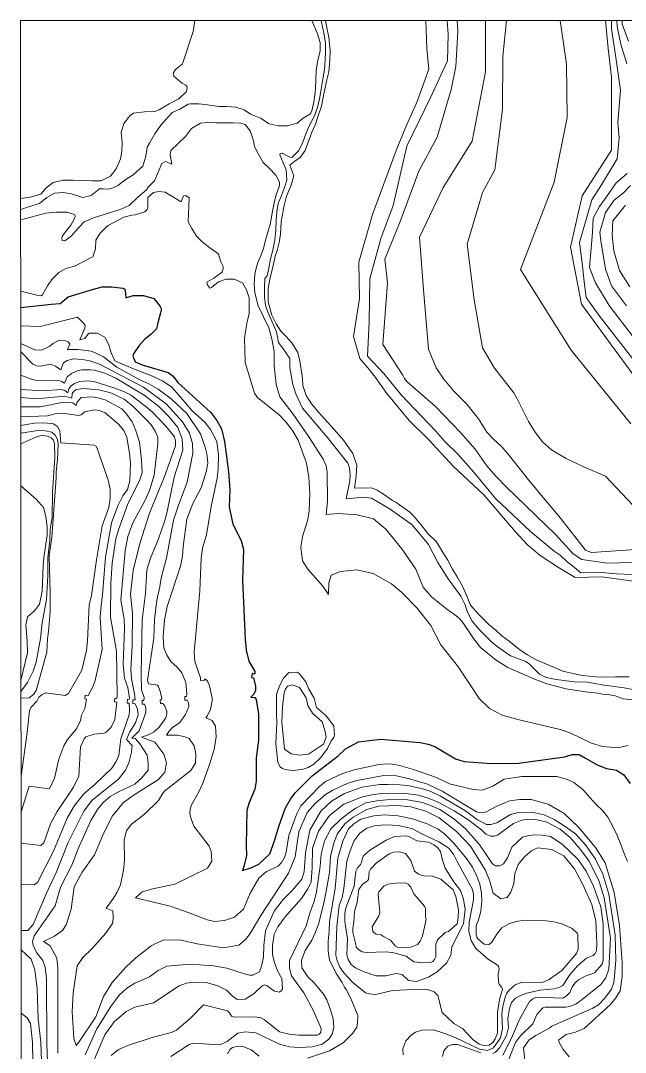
# Model space of a CAD drawing. Header units: millimetres. Extents: x 1101 to 4203, y 1053 to 1744.
# Drawn here: x 2209.8 to 2367.6, y 1472.2 to 1741.3 of the extents above; entities that cross this region are included whole.
import ezdxf

# ---------------------------------------------------------------- set-up
doc = ezdxf.new("R2010")
doc.units = ezdxf.units.MM
doc.layers.add('01_Fina', color=7, linetype='Continuous')

msp = doc.modelspace()

# ---------------------------------------------------------------- linework, layer by layer
at = {"layer": '01_Fina', "color": 252, "lineweight": 9, "true_color": 0x939598}
for points in [[(2210.23, 1123.47), (2949.32, 1123.47), (2948.88, 1741.26), (2209.79, 1741.26), (2210.23, 1123.4)], [(2369.6, 1595.07), (2361.46, 1596.23), (2354.48, 1596.07), (2350.17, 1598.65), (2345.41, 1601.78), (2342.1, 1604.6), (2338.95, 1608), (2330.64, 1617.59), (2322.66, 1625.11), (2316.35, 1631.93), (2311.2, 1636.97), (2305.32, 1644.01), (2302.37, 1648.19), (2300.36, 1650.71), (2298.32, 1653.2), (2296.67, 1658.86), (2298.26, 1668.77), (2298.07, 1678.24), (2301.63, 1690.69), (2307.8, 1707.36), (2310.33, 1713.53), (2313.23, 1720.17), (2316.32, 1728.6), (2315.75, 1734.02), (2315.57, 1741.26)]]:
    msp.add_lwpolyline(points, dxfattribs=at)
at = {"layer": '01_Fina', "color": 252, "linetype": 'Continuous', "lineweight": 9, "true_color": 0x939598}
for points, elevation in [([(2255.24, 1741.26), (2254.79, 1738.46), (2252.13, 1730.28), (2251.94, 1729.95), (2250.19, 1728.49), (2249.66, 1727.64), (2249.79, 1726.79), (2251.62, 1725.22), (2251.97, 1724.94), (2252.91, 1724.47), (2253.17, 1724.19), (2253.26, 1723.76), (2253.1, 1722.81), (2251.04, 1720.9), (2248.54, 1719.58), (2245.92, 1717.96), (2244.82, 1717.55), (2242.08, 1717.51), (2239.28, 1717.14), (2238.37, 1716.56), (2236.71, 1714.45), (2236.06, 1712.05), (2236.32, 1709.49), (2236.24, 1707.26), (2235.86, 1705.19), (2234.69, 1702.64), (2233.24, 1700.7), (2230.84, 1699.52), (2228.38, 1699.53), (2225.84, 1699.58), (2223.5, 1699.66), (2220.83, 1699.69), (2218.31, 1699.04), (2216.42, 1697.64), (2215.05, 1696.05), (2212.25, 1695.23), (2209.82, 1694.9)], 3), ([(2285.77, 1741.26), (2287.24, 1737.81), (2287.95, 1735.56), (2287.94, 1733.4), (2287.29, 1730.55), (2286.9, 1728.14), (2286.85, 1726.03), (2286.75, 1723.45), (2286.36, 1720.47), (2285.78, 1717.78), (2285.44, 1716.96), (2283.55, 1715.85), (2281.93, 1714.52), (2279.46, 1713.86), (2277.02, 1713.8), (2274.66, 1714.37), (2272.36, 1715.8), (2269.79, 1716.87), (2268.1, 1717.96), (2265.91, 1718.72), (2263.54, 1718.85), (2261.48, 1718.9), (2258.55, 1719.29), (2256.31, 1719.6), (2254.1, 1719.58), (2253.51, 1719.47), (2251.36, 1718.22), (2249.34, 1717.28), (2247.83, 1715.69), (2246.39, 1713.97), (2244.84, 1711.77), (2243.44, 1709.28), (2242.81, 1708.25), (2242.47, 1705.88), (2241.68, 1703.33), (2239.15, 1701.09), (2237.3, 1699.89), (2235.14, 1698.23), (2234.07, 1697.79), (2232.84, 1697.35), (2231.29, 1697.41), (2230.39, 1697.37), (2228.19, 1695.69), (2225.98, 1695.13), (2223.06, 1696.1), (2220.93, 1696.43), (2218.64, 1696.31), (2216.64, 1695.11), (2214.69, 1693.57), (2211.88, 1692.73), (2209.82, 1691.99)], 2), ([(2288.26, 1741.26), (2288.97, 1737.58), (2289.36, 1735.37), (2289.31, 1733.1), (2289.24, 1730.99), (2289.06, 1728.54), (2288.68, 1726.03), (2288.24, 1723.41), (2287.74, 1720.88), (2287.23, 1718.62), (2286.5, 1716.4), (2285.09, 1713.84), (2284.21, 1711.72), (2283.4, 1709.6), (2282.36, 1707.41), (2280.58, 1705.54), (2279.9, 1705.76), (2278.02, 1706.68), (2277.54, 1706.64), (2277.4, 1706.31), (2278.29, 1704.22), (2279.12, 1702.34), (2279.25, 1699.69), (2278.64, 1697.75), (2277.9, 1695.68), (2277, 1693.61), (2276.61, 1691.41), (2276.49, 1689.26), (2276.39, 1686.56), (2276.12, 1684.08), (2275.59, 1681.41), (2274.99, 1679.17), (2274.58, 1676.76), (2274.15, 1674.71), (2273.55, 1674), (2273.4, 1671.71), (2273.42, 1669.1), (2273.68, 1666.97), (2274.32, 1665.34), (2275.35, 1662.89), (2275.95, 1661.51), (2276.54, 1660.12), (2277.12, 1657.37), (2278.32, 1655.67), (2279.06, 1654.59), (2280.01, 1653.18), (2280.01, 1650.74), (2280.78, 1646.42), (2281.57, 1643.99), (2283.32, 1640.21), (2289.82, 1632.62), (2295.15, 1625.85), (2295.57, 1624.55), (2295.81, 1622.85), (2295.72, 1621.26), (2294.7, 1616.57), (2299.24, 1617.03), (2301.32, 1616.72), (2306.26, 1613.9), (2311.94, 1609.82), (2316.23, 1604.64), (2318.66, 1599.98), (2321.34, 1595.69), (2324.64, 1591.15), (2325.74, 1589.14), (2326.37, 1587), (2327.64, 1584.71), (2329.45, 1582.54), (2332.57, 1579.36), (2334.16, 1578.05), (2337.66, 1575.65), (2341.59, 1574.14), (2342.56, 1573.46), (2345.21, 1570.87), (2346.93, 1570), (2349.52, 1569.44), (2354.31, 1568.81), (2357.73, 1568.77), (2360.04, 1568.31), (2361.59, 1568.03), (2364.71, 1567.64), (2367.29, 1567.32), (2369.98, 1566.79)], 1), ([(2321.09, 1741.26), (2321.36, 1737.61), (2321.17, 1730.78), (2316.86, 1721.41), (2310.59, 1708.5), (2307.03, 1693.06), (2303.75, 1684.41), (2300.94, 1673.94), (2300.75, 1662.68), (2300.27, 1653.77), (2304.53, 1649.23), (2309.02, 1643.75), (2318.07, 1634.3), (2320.53, 1631.54), (2323.95, 1628.11), (2328.01, 1623.57), (2333.69, 1616.67), (2342.81, 1608.01), (2349.03, 1602.95), (2350.56, 1601.9), (2352.39, 1600.15), (2353.82, 1599.13), (2355.94, 1597.3), (2360.61, 1597.43), (2365.33, 1596.99), (2369.16, 1596.84)], 1), ([(2209.82, 1689.32), (2216.36, 1691.09), (2219.09, 1691.29), (2221.83, 1691.3), (2223.89, 1690.73), (2224.02, 1690.4), (2223.97, 1689.88), (2222.93, 1687.93), (2221.51, 1686.19), (2220.64, 1685), (2220.56, 1684.45), (2220.63, 1683.93), (2221.34, 1683.85), (2223.03, 1685.13), (2224.93, 1687.26), (2226.39, 1688.76), (2228.82, 1689.82), (2235.79, 1692.02), (2238.12, 1693.08), (2240.37, 1695.19), (2242.6, 1697.12), (2243.07, 1697.83), (2244.71, 1699.46), (2246.66, 1704.04), (2247.58, 1704.49), (2249.25, 1703.86), (2248.83, 1706.31), (2248.99, 1707.37), (2252.84, 1711.08), (2254.4, 1713.16), (2256.69, 1714.51), (2258.73, 1714.67), (2260.79, 1714.64), (2262.8, 1714.64), (2265.24, 1714.61), (2267.27, 1714.56), (2268.4, 1714.19), (2269.73, 1712.57), (2270.55, 1709.9), (2270.82, 1708.41), (2271.93, 1706.27), (2273.06, 1704.31), (2274.68, 1702.77), (2276.36, 1700.95), (2277.35, 1699.12), (2277.34, 1698.27), (2276.36, 1695.58), (2275.88, 1693.29), (2275.47, 1691.16), (2274.99, 1688.45), (2274.32, 1686.11), (2273.64, 1683.67), (2273.15, 1681.85), (2272.52, 1680.18), (2271.73, 1678.2), (2271.26, 1676.68), (2270.93, 1675.16), (2270.75, 1672.72), (2270.87, 1670.27), (2271.74, 1666.9), (2274.53, 1661.18), (2275.35, 1658.32), (2275.98, 1654.95), (2275.93, 1651.3), (2276.49, 1646.36), (2277.45, 1643.15), (2280.93, 1638.62), (2285.2, 1632.44), (2288.74, 1626.89), (2289.48, 1625.15), (2289.81, 1623.63), (2289.83, 1615.89), (2289.53, 1612.52), (2292.77, 1612.72), (2297.63, 1612.4), (2301.86, 1611.34), (2305.06, 1608.67), (2309.23, 1603.49), (2312.9, 1598.19), (2314.82, 1593.54), (2316.99, 1591.04), (2321.36, 1587.52), (2322.69, 1586.71), (2324.19, 1585.45), (2325.39, 1584.06), (2327.81, 1580.38), (2329.77, 1577.78), (2333.86, 1574.5), (2336.91, 1572.6), (2343.73, 1569.61), (2347.11, 1568.33), (2352.17, 1567.01), (2357.2, 1566.24), (2360.44, 1565.86), (2362.02, 1565.55), (2363.58, 1565.42), (2364.94, 1565.17), (2367.02, 1564.44), (2370.13, 1564.11)], 2), ([(2209.84, 1670.7), (2214.36, 1669.62), (2215.14, 1669.54), (2215.52, 1669.77), (2216.81, 1672.1), (2217.94, 1673.79), (2219.79, 1675.63), (2221.58, 1676.65), (2223.88, 1677.26), (2226.1, 1678.39), (2228.19, 1679.5), (2228.6, 1679.69), (2229.31, 1681.74), (2229.39, 1683.99), (2230.48, 1685.79), (2232.08, 1687.41), (2232.63, 1687.87), (2236.73, 1689.98), (2238.84, 1690.54), (2239.65, 1690.65), (2242.23, 1691.43), (2242.79, 1692.01), (2243.01, 1692.48), (2243.02, 1695.13), (2244.5, 1696.41), (2245.87, 1696.7), (2247.55, 1696.53), (2251.64, 1694.03), (2252.27, 1695.55), (2252.88, 1695.7), (2253.79, 1695.07), (2253.55, 1688.84), (2254.5, 1687.05), (2255.68, 1685.05), (2257.17, 1683.59), (2259.17, 1682.05), (2260.9, 1680.77), (2261.46, 1680.33), (2262.03, 1678.41), (2262.63, 1677.15), (2262.67, 1676.65), (2262.38, 1675.78), (2262.11, 1675.47), (2260.2, 1674.13), (2258.39, 1673.03), (2258.66, 1672.2), (2259.14, 1671.49), (2259.56, 1671.67), (2261.4, 1673.19), (2263.42, 1673.87), (2265.48, 1673.85), (2267.7, 1672.91), (2268.76, 1671.08), (2269.39, 1668.94), (2269.46, 1667.39), (2269.43, 1664.79), (2268.94, 1662.81), (2268.45, 1660.23), (2268.22, 1658.35), (2268.37, 1652.14), (2270.84, 1644.1), (2271.61, 1642.97), (2277.38, 1638.41), (2279, 1636.65), (2280.74, 1634.37), (2282.2, 1631.86), (2284.36, 1625.83), (2284.99, 1622.16), (2285.24, 1618.08), (2285.05, 1613.34), (2284.64, 1610.84), (2283.35, 1606.79), (2282.92, 1604), (2283.36, 1600.37), (2284.7, 1598.23), (2288.63, 1593.8), (2290.09, 1591.66), (2290.26, 1594.65), (2290.79, 1596.64), (2293.3, 1597.6), (2297.55, 1598.04), (2301.78, 1597.11), (2306.6, 1594.41), (2309.15, 1592.19), (2313.3, 1588.07), (2316.87, 1583.53), (2319.41, 1578.47), (2324.07, 1572.71), (2329.48, 1564.53), (2332.13, 1561.88), (2335.42, 1560.15), (2339.5, 1559), (2350.62, 1556.4), (2353.33, 1555.48), (2358.74, 1552.89), (2361.65, 1551.97), (2365.67, 1551.61), (2368.31, 1552.27)], 3), ([(2209.84, 1661.67), (2214.93, 1661.54), (2220.46, 1662.87), (2224.63, 1663.9), (2226.36, 1662.22), (2226.62, 1661.75), (2226.54, 1661.08), (2225.24, 1658.03), (2226.53, 1658.39), (2227.47, 1659.65), (2227.66, 1659.74), (2229.79, 1659.79), (2231.79, 1658.72), (2232.85, 1656.72), (2233.42, 1654.67), (2234.36, 1652.53), (2236.38, 1651.65), (2238.5, 1650.82), (2240.85, 1649.89), (2243.59, 1648.78), (2246.77, 1647.37), (2249.24, 1645.73), (2252.64, 1641.76), (2254.56, 1639.51), (2257.85, 1636.55), (2259.36, 1634.69), (2260.99, 1631.49), (2261.43, 1627.98), (2261.38, 1624.36), (2261.07, 1621.96), (2259.49, 1614.57), (2258.26, 1607.17), (2257.34, 1604.06), (2256.92, 1601.2), (2256.55, 1592.59), (2255.1, 1576.63), (2255.26, 1574.11), (2256.77, 1569.93), (2256.73, 1569.2), (2257.72, 1569.14), (2257.76, 1569.58), (2258, 1569.54), (2258.53, 1569.01), (2259.11, 1567.77), (2259.77, 1564.61), (2259.76, 1563.91), (2259.37, 1561.75), (2258.51, 1559.87), (2258.08, 1559.45), (2259.75, 1558.73), (2260.64, 1557.25), (2260.81, 1554.52), (2260.27, 1551.24), (2259.17, 1547.53), (2257.33, 1542.43), (2256.31, 1540.16), (2254.37, 1536.79), (2254.04, 1535.64), (2253.98, 1534.42), (2254.26, 1533.16), (2255.02, 1531.25), (2258.99, 1526.01), (2259.51, 1524.61), (2259.7, 1522.05), (2258.52, 1520.29), (2250.02, 1516.11), (2244.25, 1514.9), (2241.48, 1514.07), (2239.74, 1512.56), (2248.81, 1510.38), (2253.77, 1508.64), (2258.45, 1506.79), (2260.48, 1506.38), (2263.03, 1506.59), (2265.59, 1507.45), (2267.91, 1509.58), (2269.65, 1513.73), (2271.97, 1517.67), (2273.91, 1519.43), (2276.98, 1520.78), (2277.95, 1521.79), (2278.68, 1523.01), (2279.07, 1524.45), (2279.77, 1528.77), (2281.74, 1534.27), (2282.94, 1536.49), (2287.75, 1541.6), (2289.39, 1542.89), (2293.62, 1544.87), (2296.84, 1545.91), (2303.28, 1547.28), (2305.62, 1547.49), (2306.82, 1547.38), (2308.67, 1547.04), (2312.34, 1545.99), (2318.29, 1543.87), (2321.7, 1542.29), (2327.92, 1540.8), (2330.2, 1540.64), (2333.02, 1541.61), (2335.97, 1543.48), (2340.56, 1544.18), (2349.7, 1544.13), (2352.54, 1543.38), (2354.18, 1542.64), (2356.5, 1540.77), (2358.35, 1538.66), (2359.89, 1536.91), (2361.74, 1535.25), (2363, 1533.57), (2364.43, 1530.95), (2365.42, 1528.78), (2366.39, 1526.45), (2367.33, 1524.09), (2368.2, 1522.02)], 5), ([(2352.9, 1471.1), (2351.33, 1472.99), (2350.26, 1474.94), (2350.21, 1475.46), (2352.17, 1476.9), (2354.6, 1477.5), (2356.87, 1478.49), (2363.76, 1484.69), (2365.09, 1486.44), (2366.22, 1488.29), (2366.73, 1492), (2366.78, 1495.6), (2366.09, 1505.29), (2364.7, 1513.88), (2362.33, 1521.66), (2359.83, 1525.64), (2355.35, 1530.99), (2351.66, 1534.56), (2347.49, 1536.96), (2343.02, 1538.13), (2340.02, 1538.15), (2337.39, 1537.85), (2334.04, 1536.46), (2331.14, 1534.89), (2329.48, 1534.79), (2328.72, 1534.93), (2319.81, 1540.32), (2315.96, 1542.17), (2311.29, 1543.55), (2307.89, 1544.3), (2304.58, 1544.4), (2297.53, 1543.15), (2294.98, 1542.3), (2291.3, 1540.63), (2289.34, 1539.45), (2286.64, 1537.13), (2284.57, 1534.81), (2282.37, 1529.75), (2281.4, 1523.25), (2279.68, 1519), (2272.47, 1507.91), (2269.65, 1503.2), (2268.44, 1501.69), (2266.72, 1500.21), (2262.65, 1499.53), (2255.89, 1500.49), (2251.23, 1501.54), (2246.92, 1501.48), (2243.82, 1500.05), (2239.83, 1496.9), (2237.21, 1494.48), (2233.7, 1490.46), (2231.43, 1486.8), (2229.45, 1481.47), (2225, 1474.93), (2224.24, 1474.02), (2223.69, 1475.81), (2223.25, 1482.81), (2223.47, 1487.75), (2224.53, 1494.83), (2226.06, 1496.98), (2228.41, 1499.27), (2232.01, 1503.3), (2233.82, 1506), (2233.98, 1507.5), (2233.86, 1509.14), (2232.13, 1509.81), (2234.05, 1512.41), (2235.02, 1514.03), (2235.87, 1515.93), (2236.61, 1519.73), (2236.91, 1522.18), (2236.82, 1527.67), (2237.46, 1530), (2238.62, 1531.65), (2242.13, 1534.36), (2245.78, 1537.91), (2246.87, 1539.85), (2247.4, 1540.47), (2254.23, 1545.74), (2255.45, 1547.6), (2255.54, 1549.97), (2255.07, 1552.19), (2253.74, 1554.06), (2252.35, 1554.57), (2250.68, 1554.95), (2247.88, 1554.92), (2248.45, 1555.89), (2249.45, 1556.92), (2251.35, 1558.22), (2252.85, 1560.3), (2253.67, 1562.39), (2253.59, 1563.37), (2253.24, 1564.08), (2252.64, 1564.05), (2252.6, 1565.04), (2253.08, 1565.06), (2253.19, 1565.7), (2252.89, 1568.67), (2251.83, 1571.21), (2250.68, 1572.65), (2248.98, 1574.14), (2247.9, 1575.79), (2247.19, 1577.72), (2247.02, 1580.61), (2247.33, 1584.98), (2248, 1588.46), (2251.53, 1599.03), (2252.02, 1601.64), (2252.23, 1604.14), (2253.2, 1611.24), (2254.76, 1615.34), (2256.94, 1619.43), (2258.26, 1623.91), (2258.67, 1625.95), (2258.4, 1628.33), (2257.96, 1630.06), (2256.69, 1633.53), (2253.19, 1638.8), (2249.03, 1642.64), (2245.68, 1645.13), (2243.27, 1646.56), (2240.88, 1647.59), (2234.92, 1650.86), (2231.44, 1653.61), (2230.02, 1654.31), (2228.17, 1655.09), (2224.8, 1655.48), (2222.02, 1655.52), (2222.63, 1656.87), (2222.21, 1657.55), (2221.46, 1657.81), (2219.69, 1657.84), (2218.24, 1657.1), (2217.22, 1656.27), (2215.26, 1655.37), (2213.49, 1655.39), (2209.85, 1657.1)], 6), ([(2209.85, 1654.92), (2213.01, 1651.68), (2213.93, 1651.25), (2214.94, 1651.15), (2217.57, 1651.69), (2218.91, 1651.17), (2220.25, 1650.23), (2220.95, 1651.99), (2221.89, 1652.65), (2223.58, 1653.05), (2225.94, 1652.93), (2227.88, 1652.56), (2230.4, 1651.68), (2241.86, 1645.68), (2247.76, 1641.37), (2252.02, 1636.68), (2253.87, 1633.66), (2254.63, 1630.96), (2254.69, 1628.45), (2253.24, 1620.89), (2250.99, 1614.96), (2249.69, 1611.03), (2247.88, 1601.1), (2246.46, 1596.01), (2246.13, 1593.62), (2245.32, 1590.18), (2244.76, 1585.07), (2244.56, 1580.26), (2242.94, 1569.27), (2243.2, 1568.29), (2245.05, 1568.09), (2245.47, 1567.94), (2245.74, 1567.59), (2246.22, 1566.43), (2246.6, 1564.62), (2246.53, 1564.2), (2246.17, 1564.17), (2246.25, 1563.18), (2246.88, 1563.24), (2247.42, 1562.53), (2247.97, 1561.11), (2247.96, 1560.48), (2247.67, 1559.5), (2245.96, 1557.01), (2244.61, 1555.77), (2242.92, 1554.95), (2241.37, 1554.42), (2244.78, 1553.11), (2247.16, 1549.95), (2247.89, 1547.72), (2247.4, 1545.29), (2245.8, 1543.35), (2239.4, 1539.42), (2236.64, 1537.41), (2233.76, 1533.87), (2231.48, 1529.51), (2229.06, 1523.73), (2225.84, 1519.21), (2223.74, 1515.42), (2222.98, 1509.57), (2221.69, 1505.5), (2220.72, 1504.01), (2218.65, 1502.55), (2215.76, 1501.17), (2217.52, 1499.97), (2219.25, 1496.81), (2219.48, 1494.08), (2219.48, 1472.02)], 7), ([(2209.85, 1648.81), (2212.78, 1647.71), (2213.63, 1647.53), (2219.71, 1647.4), (2220.54, 1647.18), (2221.25, 1646.7), (2221.91, 1648.34), (2223.1, 1649.25), (2224.79, 1649.99), (2225.82, 1650.18), (2228.04, 1650.24), (2229.04, 1650.12), (2231.72, 1649.38), (2234.66, 1648.06), (2242.07, 1643.56), (2245.86, 1640.61), (2248.46, 1638.03), (2250.79, 1635.14), (2251.95, 1632.18), (2252.16, 1629.23), (2249.83, 1622.24), (2247.91, 1612.84), (2247.31, 1610.69), (2245.81, 1606.17), (2243.7, 1601.11), (2242.73, 1598.09), (2242.34, 1591.94), (2241.5, 1585), (2241.27, 1570.81), (2241.36, 1566.78), (2242.05, 1564.78), (2241.98, 1564), (2241.53, 1564.02), (2241.47, 1563.03), (2242.13, 1563), (2242.48, 1562.04), (2242.46, 1560.88), (2240.7, 1556.04), (2238.85, 1554.17), (2239.76, 1554.02), (2240.93, 1552.67), (2242.84, 1549.71), (2243.09, 1547.75), (2243.05, 1545.81), (2241.43, 1543.82), (2239.56, 1542.21), (2235.13, 1540.1), (2233.12, 1538.93), (2231.34, 1537.43), (2229.89, 1535.57), (2228.11, 1532.67), (2224.7, 1525.09), (2223.14, 1521.02), (2220.2, 1515.34), (2218.77, 1510.45), (2213.34, 1502.62), (2212.91, 1501.13), (2213.03, 1500.17), (2213.96, 1498.25), (2215.56, 1496.18), (2216.17, 1494.46), (2216.58, 1491.4), (2216.66, 1474.27), (2216.89, 1467.6)], 8), ([(2209.96, 1504.01), (2211.63, 1504), (2213.04, 1505.58), (2216.5, 1513.75), (2219.17, 1519.31), (2222.14, 1526.76), (2226.25, 1535.09), (2228.43, 1537.96), (2235.34, 1543.45), (2237.19, 1545.8), (2238.06, 1547.75), (2238.73, 1550.54), (2238.9, 1552.29), (2237.38, 1553.85), (2238.32, 1555.79), (2239.75, 1558.15), (2240.48, 1560.24), (2240.31, 1561.75), (2239.72, 1563.13), (2239.05, 1563.17), (2239.11, 1564.16), (2239.66, 1564.13), (2239.5, 1565.75), (2238.7, 1569.63), (2238.53, 1571.97), (2238.87, 1578.36), (2239, 1586.72), (2238.45, 1591.73), (2239.18, 1597.88), (2240.92, 1604.93), (2243.4, 1612.83), (2247.32, 1622.39), (2250.18, 1630.37), (2250.24, 1631.68), (2249.95, 1632.75), (2247.77, 1635.39), (2244.21, 1639.13), (2242.48, 1640.65), (2238.48, 1643.65), (2236.86, 1644.46), (2234.15, 1645.47), (2228.9, 1647.14), (2227.21, 1647.33), (2225.27, 1647.19), (2223.83, 1646.64), (2223.02, 1646.05), (2222.37, 1645.21), (2222.1, 1644.2), (2221.32, 1644.79), (2220.39, 1645.08), (2215.79, 1644.71), (2209.85, 1645.07)], 9), ([(2209.95, 1516.12), (2213.34, 1515.92), (2214.16, 1516.5), (2218.34, 1524.66), (2221.9, 1533.33), (2223.82, 1536.6), (2226.25, 1539.66), (2229.15, 1542.04), (2233.55, 1546.32), (2234.69, 1548.12), (2235.41, 1549.65), (2235.9, 1553.98), (2238.12, 1560.28), (2238.21, 1561.43), (2238.11, 1563.29), (2237.59, 1563.32), (2237.65, 1564.31), (2238.13, 1564.28), (2238.19, 1564.62), (2237.77, 1567.35), (2236.86, 1569.81), (2236.58, 1573.54), (2236.9, 1582.76), (2236.79, 1585.19), (2235.93, 1590.17), (2237.07, 1603.02), (2237.79, 1606.72), (2239.09, 1610.33), (2242.17, 1616.02), (2243.46, 1618.75), (2244.67, 1622.73), (2245.63, 1630.93), (2245.56, 1632.67), (2244.86, 1634.23), (2243.85, 1635.85), (2242.55, 1637.26), (2239.12, 1640.61), (2236.79, 1642.53), (2233.36, 1644.2), (2230.22, 1645.01), (2225.98, 1645.32), (2224.38, 1645.08), (2223.65, 1644.67), (2223.2, 1644.01), (2223.13, 1642.81), (2221.35, 1643.32), (2213.91, 1642.62), (2209.86, 1643.02)], 10), ([(2209.94, 1526.77), (2215.09, 1526.16), (2215.86, 1526.84), (2217.62, 1531.82), (2219.34, 1535.02), (2223.61, 1541.41), (2224.96, 1544.25), (2225.45, 1551.9), (2226.34, 1553.96), (2226.79, 1554.51), (2228.98, 1555.2), (2231.56, 1555.5), (2232.14, 1555.7), (2233.45, 1557), (2234.41, 1559), (2234.87, 1563.56), (2234.29, 1563.6), (2234.39, 1564.59), (2234.93, 1564.54), (2235.01, 1565.11), (2234.79, 1576.87), (2233.25, 1585.68), (2233.32, 1594.53), (2233.7, 1599.81), (2234.67, 1606.18), (2235.3, 1608.46), (2237.71, 1614.99), (2240.93, 1621.51), (2241.51, 1623.42), (2241.37, 1626.61), (2240.8, 1631.37), (2239.76, 1634.58), (2238.88, 1636.69), (2237.27, 1638.91), (2236.19, 1640.02), (2231.85, 1642.36), (2229.94, 1642.94), (2228.5, 1643.18), (2225.63, 1642.96), (2224.86, 1642.21), (2224.47, 1641.59), (2224.29, 1640.87), (2223.42, 1641.56), (2220.97, 1641.77), (2215, 1640.59), (2209.86, 1640.59)], 11), ([(2209.93, 1534.94), (2212.04, 1541.64), (2217.28, 1540.96), (2218.63, 1543.69), (2219.78, 1548.69), (2221.02, 1552.13), (2222, 1553.79), (2224.37, 1556.62), (2225.38, 1558.77), (2225.68, 1560.2), (2226.54, 1561.9), (2227.01, 1564.37), (2226.57, 1564.41), (2226.67, 1565.4), (2227.39, 1565.33), (2228.44, 1567.19), (2229.12, 1568.83), (2231.06, 1577.31), (2230.57, 1585.68), (2230.71, 1587.92), (2231.19, 1591.51), (2231.95, 1601.39), (2233.54, 1610.29), (2235.19, 1614.76), (2236.47, 1617.33), (2237.65, 1618.99), (2238.32, 1621.27), (2238.42, 1625.95), (2238.18, 1628.41), (2237.5, 1632.68), (2236.75, 1634.43), (2235.31, 1636.08), (2231.86, 1638.99), (2230.35, 1639.6), (2229.13, 1639.75), (2226.5, 1639.23), (2225.61, 1638.49), (2224.93, 1638.29), (2220.8, 1638.94), (2219.15, 1638.83), (2216.82, 1638.23), (2209.86, 1637.92)], 12), ([(2209.86, 1635.65), (2213.38, 1636.34), (2215.85, 1636.42), (2218.41, 1636.12), (2219.42, 1635.43), (2220.02, 1634.28), (2220.31, 1631.14), (2228.94, 1630.57), (2229.57, 1630.22), (2232.66, 1621.45), (2233.18, 1619.09), (2233.16, 1616.62), (2232.78, 1614.27), (2231.1, 1609.49), (2229.57, 1600.64), (2228.25, 1591.37), (2227.71, 1588.87), (2227.27, 1579.51), (2227.02, 1576.99), (2225.73, 1571.87), (2222.26, 1565.79), (2221.43, 1565.31), (2216.33, 1565.94), (2215.37, 1565.59), (2214.54, 1564.86), (2214.02, 1563.79), (2212.46, 1562.17), (2212.09, 1561.34), (2211.53, 1555.62), (2209.93, 1544.27)], 13), ([(2209.86, 1633.69), (2214.28, 1634.4), (2216.26, 1634.28), (2217.9, 1633.92), (2218.78, 1633.15), (2219.4, 1632), (2219.55, 1630.9), (2219.45, 1626.81), (2219.02, 1623.6), (2219.08, 1622.03), (2217.91, 1606.5), (2217.25, 1601.77), (2217.53, 1591.94), (2217.51, 1587.18), (2217.06, 1581.99), (2216.78, 1580.03), (2216.61, 1576.57), (2213.84, 1566.57), (2213.11, 1565.51), (2212.02, 1564.69), (2209.91, 1564.58)], 14), ([(2209.91, 1566.38), (2211.6, 1568.64), (2213.08, 1571.6), (2213.83, 1573.98), (2214.99, 1580.17), (2215.39, 1584.22), (2216.54, 1590.35), (2216.9, 1596.58), (2216.88, 1601.15), (2217.42, 1605.76), (2217.52, 1608.66), (2218.01, 1611.6), (2218.14, 1618.39), (2218.68, 1627.25), (2218.62, 1631.04), (2218.38, 1631.84), (2217.8, 1632.49), (2216.84, 1632.88), (2215.66, 1633.07), (2214.84, 1632.97), (2213.79, 1632.67), (2209.87, 1630.89)], 15), ([(2209.87, 1619.99), (2213.91, 1616.36), (2215.76, 1614.3), (2216.34, 1611.96), (2216.73, 1609.27), (2216.72, 1607.02), (2215.9, 1601.87), (2215.65, 1599.21), (2215.37, 1592.49), (2214.7, 1589.07), (2213.39, 1587.35), (2211.58, 1585.76), (2211.15, 1583.62), (2211.52, 1579.51), (2211.6, 1576.4), (2209.91, 1569.57)], 16), ([(2226.6, 1471.58), (2229.65, 1478.35), (2233.35, 1484.15), (2235.5, 1487.11), (2237.5, 1488.93), (2239.55, 1490.28), (2243.42, 1491.91), (2245.69, 1493.61), (2247.93, 1494.69), (2253.1, 1495.11), (2256.43, 1495.06), (2260.12, 1494.76), (2263.56, 1494.21), (2268.75, 1492.51), (2269.56, 1492.4), (2270.42, 1492.39), (2272.16, 1493.23), (2272.68, 1494.7), (2273.2, 1497.03), (2273.25, 1500.11), (2273.67, 1503.93), (2275.96, 1509.07), (2278.34, 1512.13), (2280.67, 1514.41), (2283.19, 1517.42), (2283.77, 1519.27), (2284.16, 1524.25), (2285.26, 1530.21), (2288.14, 1535.14), (2290.9, 1537.73), (2294.31, 1539.76), (2298.79, 1541.35), (2303.5, 1542.05), (2305.72, 1542.12), (2308.72, 1541.97), (2311.25, 1541.7), (2314.69, 1540.99), (2316.7, 1540.34), (2319.35, 1539.06), (2325.92, 1535.19), (2329.03, 1532.89), (2331.39, 1531.62), (2332.48, 1531.62), (2334.04, 1532.08), (2337.64, 1534.27), (2339.68, 1534.79), (2343.32, 1534.87), (2346.41, 1534.14), (2349.02, 1532.92), (2351.35, 1531.51), (2354.49, 1529.32), (2357.21, 1526.37), (2359.84, 1522.63), (2361.74, 1518.71), (2363.31, 1513.49), (2364.95, 1502.81), (2365.13, 1496.17), (2364.8, 1492.17), (2364.56, 1490.42), (2363.98, 1488.72), (2362.23, 1486.34), (2360.58, 1484.64), (2359.08, 1483.77), (2348.38, 1479.08), (2347.9, 1478.63), (2344.21, 1476.67), (2342.53, 1475.46), (2341.01, 1473.43), (2341.39, 1470.11)], 7), ([(2225.43, 1461.92), (2231.74, 1476.78), (2234.22, 1480.18), (2237.31, 1482.85), (2239.57, 1484.06), (2244.46, 1485.13), (2251.18, 1489.55), (2253.07, 1490.28), (2255.16, 1490.57), (2258.56, 1490.37), (2261.22, 1489.6), (2263.5, 1488.43), (2265.01, 1486.97), (2266.27, 1486.04), (2268.36, 1486.13), (2270.7, 1487.56), (2272.82, 1489.6), (2273.5, 1489.84), (2274.16, 1489.58), (2276.08, 1488.16), (2277.32, 1487.95), (2277.87, 1488.33), (2278.1, 1488.78), (2277.99, 1491.48), (2276.81, 1493.5), (2276.01, 1495.67), (2275.54, 1497.7), (2275.49, 1500.13), (2275.96, 1503.09), (2276.88, 1504.94), (2278.83, 1507.61), (2283.05, 1512.37), (2284.75, 1514.9), (2285.58, 1516.71), (2285.88, 1520.4), (2285.96, 1525.49), (2287.55, 1529.93), (2290.41, 1533.96), (2294.14, 1536.96), (2298.74, 1538.77), (2301.43, 1539.4), (2303.92, 1539.69), (2309.58, 1539.79), (2313.65, 1539.29), (2316.42, 1538.42), (2318.89, 1537.38), (2322.92, 1535.25), (2326.78, 1532.79), (2330.18, 1530.19), (2331.21, 1529.1), (2332.48, 1528.57), (2333.34, 1528.59), (2334.25, 1528.85), (2338.41, 1531.91), (2340.55, 1532.77), (2342.33, 1533), (2344.23, 1532.95), (2347.08, 1532.26), (2350.62, 1530.47), (2353.22, 1528.22), (2355.92, 1525.17), (2358.17, 1522.06), (2360.76, 1516.76), (2362.05, 1512.54), (2363.7, 1502), (2363.28, 1493.9), (2362.46, 1491.68), (2361.23, 1489.89), (2356.34, 1486.01), (2354.66, 1484.84), (2353.06, 1484.16), (2352.09, 1484.01), (2346.64, 1484.03), (2346.1, 1483.85), (2344.49, 1482.12), (2343.41, 1479.66), (2340.2, 1476.58), (2338.94, 1474.84), (2337.06, 1470.18)], 8), ([(2233.41, 1471.45), (2235.29, 1472.94), (2237.76, 1474.01), (2244.38, 1476.23), (2249.14, 1477.41), (2250.5, 1478.04), (2254.24, 1481.2), (2257.54, 1484.64), (2263.75, 1483.04), (2264.28, 1482.56), (2264.84, 1481.63), (2265.49, 1481.45), (2270.54, 1481.49), (2272.34, 1481.29), (2273.31, 1480.76), (2277.38, 1477.6), (2279.86, 1476.94), (2282.38, 1476.7), (2287.15, 1476.68), (2287.73, 1476.95), (2288.14, 1477.38), (2288.25, 1478.44), (2286.21, 1483.09), (2283.66, 1487.76), (2280.49, 1492.22), (2279.93, 1494.22), (2279.96, 1496.19), (2284.28, 1505.25), (2285.32, 1508.81), (2286.37, 1511.54), (2287.03, 1514.12), (2287.95, 1520.82), (2288.19, 1523.88), (2289.11, 1527.38), (2290.74, 1530.52), (2293.32, 1533), (2295.25, 1534.53), (2297.3, 1535.89), (2299.87, 1537.26), (2302.71, 1537.85), (2305.23, 1538.07), (2310.32, 1538.13), (2314.69, 1537.38), (2316.76, 1536.64), (2319.18, 1535.54), (2322.72, 1533.23), (2325.86, 1530.51), (2329.49, 1526.51), (2332.94, 1521.42), (2333.75, 1520.85), (2334.88, 1520.83), (2335.82, 1521.42), (2336.82, 1522.96), (2337.93, 1525.75), (2340.73, 1528.34), (2342.45, 1528.8), (2343.92, 1528.99), (2345.9, 1528.91), (2348.06, 1528.51), (2351.07, 1526.53), (2355.23, 1522.63), (2357.36, 1519.46), (2359.32, 1515.6), (2361.16, 1510.19), (2361.82, 1505.63), (2361.85, 1496.36), (2361.57, 1495.26), (2359.58, 1493.01), (2357.14, 1492.09), (2355.38, 1491.15), (2354.56, 1490.47), (2353.74, 1489.35), (2353.15, 1487.81), (2352.14, 1486.88), (2351.31, 1486.39), (2344.41, 1486.6), (2343.45, 1486.2), (2342.58, 1485.47), (2339.99, 1480.77), (2337.87, 1475.97), (2335.63, 1471.53)], 9), ([(2248.96, 1471.15), (2253.8, 1474.3), (2254.82, 1474.64), (2261.7, 1474.21), (2263.7, 1475.05), (2266.47, 1477.25), (2268.47, 1477.6), (2271.2, 1477.31), (2277.38, 1474.35), (2279.99, 1473.69), (2282.6, 1473.53), (2285.87, 1473.67), (2288.45, 1474.4), (2290.24, 1475.71), (2291.07, 1477.02), (2291.55, 1478.82), (2291.36, 1481), (2290.78, 1483.04), (2289.71, 1485.91), (2288.83, 1487.41), (2286.41, 1490.37), (2284.71, 1491.93), (2283.21, 1494.26), (2283.09, 1496.29), (2284.01, 1498.83), (2285.74, 1501.51), (2286.78, 1503.58), (2287.51, 1505.67), (2288.86, 1510.83), (2289.55, 1514.17), (2290.4, 1519.12), (2290.67, 1523.3), (2291.44, 1526.54), (2292.4, 1529.14), (2294.36, 1531.79), (2296.59, 1533.54), (2300.12, 1535.6), (2303.29, 1536.4), (2308.13, 1536.63), (2311.64, 1536.23), (2315.49, 1535.12), (2319.03, 1533.41), (2323.56, 1529.84), (2327.19, 1526.03), (2331.05, 1519.86), (2332.15, 1517.17), (2333.12, 1513.78), (2335.13, 1512.23), (2336.79, 1512.58), (2337.7, 1513.97), (2338.5, 1516.25), (2338.79, 1518.79), (2339.59, 1521.2), (2341.4, 1523.34), (2343.21, 1524.84), (2344.74, 1525.59), (2348.3, 1525.15), (2351.58, 1523.45), (2354.33, 1520.1), (2356.38, 1516.18), (2358.86, 1510.76), (2359.86, 1506.51), (2360.17, 1500.68), (2360.07, 1498.67), (2359.74, 1498.04), (2359.23, 1497.45), (2357.43, 1496.82), (2355.1, 1494.79), (2353.06, 1492.36), (2351.26, 1489.69), (2350.25, 1489.16), (2349, 1488.82), (2345.39, 1488.43), (2341.81, 1487.66), (2339.86, 1486.88), (2338.94, 1486.34), (2337.92, 1485.23), (2337.39, 1483.67), (2336.95, 1481.04), (2337.07, 1478.76), (2336.55, 1476.59), (2334.82, 1473.48), (2333.71, 1472.29), (2332.98, 1471.93)], 10), ([(2284.66, 1470.76), (2290.39, 1472.6), (2293.98, 1474.69), (2296.45, 1477.21), (2297.54, 1478.77), (2297.73, 1479.96), (2297.76, 1481.84), (2295.95, 1486.3), (2294.76, 1488.62), (2294.28, 1489.23), (2293.74, 1490.47), (2292.34, 1492.56), (2290.4, 1496.24), (2290.04, 1498.69), (2290.02, 1501.22), (2290.34, 1503.82), (2290.43, 1506.39), (2291.83, 1514.99), (2292.58, 1522.91), (2293.87, 1527.29), (2295.32, 1530.53), (2296.78, 1531.84), (2298.53, 1533.01), (2301.99, 1533.92), (2304.79, 1534.13), (2308.22, 1533.95), (2312.03, 1533.13), (2315.9, 1531.79), (2318.72, 1530.41), (2320.4, 1529.25), (2322.75, 1526.9), (2326.15, 1522.81), (2327.67, 1520.53), (2328.81, 1518.22), (2329.65, 1516.07), (2330.06, 1513.75), (2330.11, 1511.65), (2329.86, 1509.04), (2329.21, 1506.46), (2328.77, 1505.7), (2328.63, 1505.09), (2328.68, 1503), (2328.87, 1502.29), (2329.13, 1501.84), (2330.73, 1500.42), (2331.34, 1500.3), (2332.05, 1500.36), (2332.78, 1500.95), (2334.08, 1503.07), (2335.37, 1504.67), (2337.2, 1505.75), (2339.11, 1506.33), (2341.29, 1506.73), (2346.94, 1506.56), (2348.92, 1506.26), (2351.26, 1505.63), (2353.68, 1504.54), (2355.05, 1503.32), (2355.23, 1502.85), (2355.32, 1499.11), (2354.87, 1498.01), (2351.05, 1493.6), (2347.72, 1491.24), (2345.86, 1490.49), (2340.63, 1490.55), (2338.84, 1489.84), (2337.34, 1488.58), (2336.61, 1487.6), (2336.03, 1486.05), (2335.59, 1484.21), (2335.4, 1482.26), (2335.58, 1478.36), (2334.98, 1476.01), (2333.16, 1473.43), (2331.66, 1472.75), (2329.53, 1473.04), (2323.39, 1476.06), (2320.5, 1477.17), (2317.5, 1478.08), (2314.48, 1478.01), (2312.83, 1477.46), (2311.67, 1476.73), (2310.31, 1475.22), (2309.53, 1473.14), (2309.63, 1471.58)], 11), ([(2209.96, 1498.96), (2212.57, 1496.5), (2213.48, 1493.76), (2214.09, 1488.84), (2214.38, 1480.93), (2215.1, 1474.88), (2215.34, 1467.51)], 9), ([(2210, 1436.18), (2212.55, 1440.85), (2214.11, 1444.23), (2214.93, 1448.64), (2214.42, 1457.65), (2213.73, 1462.02), (2213.42, 1466.13), (2212.97, 1469.63), (2212.92, 1474.86), (2212.37, 1479.73), (2211.52, 1481.23), (2209.97, 1482.49)], 10), ([(2329.85, 1472.1), (2323.8, 1474.25), (2322.49, 1474.3), (2321.28, 1473.82), (2320.26, 1472.6), (2319.92, 1471.15)], 10), ([(2263.74, 1471.84), (2264.44, 1473.05), (2265.07, 1473.53), (2266.15, 1473.79), (2268.04, 1473.71), (2269.96, 1472.92), (2272.05, 1471.24)], 11)]:
    msp.add_lwpolyline(points, dxfattribs=dict(at, elevation=elevation))
msp.add_lwpolyline([(2289.33, 1741.26), (2289.81, 1738.93), (2290.18, 1736.96), (2290.54, 1733.55), (2290.48, 1730.92), (2290.23, 1727.91), (2289.71, 1725.81), (2288.98, 1722.6), (2288.34, 1718.94), (2287.46, 1716.42), (2286.71, 1714.27), (2285.77, 1712.17), (2284.04, 1707.4), (2282.72, 1705.55), (2281.36, 1704.65), (2280, 1703.54), (2281.12, 1700.79), (2280.37, 1698.35), (2279.18, 1695.49), (2278.58, 1693.06), (2277.8, 1688.89), (2277.62, 1685.59), (2277.3, 1683.44), (2276.75, 1681.33), (2276.25, 1679.85), (2275.64, 1676.99), (2274.89, 1674.26), (2274.42, 1671.39), (2274.38, 1667.94), (2275.34, 1664.48), (2276.46, 1662.16), (2277.67, 1660.33), (2279, 1658.96), (2280.56, 1657.22), (2282.11, 1654.75), (2282.66, 1652.45), (2283.19, 1649.13), (2283.32, 1647.98), (2283.44, 1646.11), (2284.27, 1643.52), (2285.68, 1641.35), (2287.52, 1639.17), (2289.08, 1637.42), (2291.63, 1634.65), (2294.04, 1631.89), (2296.44, 1628.41), (2297.55, 1625.37), (2297.37, 1622.5), (2296.9, 1619.34), (2301.36, 1619.43), (2302.79, 1618.84), (2304.5, 1617.81), (2306.8, 1616.15), (2307.66, 1615.71), (2308.66, 1614.98), (2311.36, 1613.07), (2312.21, 1612.2), (2314.2, 1609.87), (2316.04, 1607.55), (2318.31, 1605.36), (2319.86, 1602.75), (2321.26, 1600.58), (2322.53, 1598.26), (2323.94, 1595.8), (2325.06, 1593.77), (2326.18, 1591.45), (2327.23, 1588.8), (2329.38, 1586.38), (2332, 1583.83), (2333.87, 1582.25), (2335.39, 1580.83), (2337.24, 1579.45), (2340.06, 1577.22), (2342.03, 1575.87), (2344.34, 1574.6), (2347, 1573.48), (2349.1, 1572.55), (2351.26, 1571.67), (2354.31, 1570.9), (2356.36, 1570.47), (2359.94, 1570.12), (2362.47, 1570.11), (2365, 1570.12), (2368.61, 1570.12)], dxfattribs=at)
at = {"layer": '01_Fina', "color": 252, "lineweight": 9, "true_color": 0x939598}
for points, elevation in [([(2375.37, 1600.18), (2362.98, 1599.82), (2356.2, 1600.72), (2354, 1602.24), (2349.33, 1607.31), (2336.5, 1619.69), (2333.77, 1622.5), (2331.48, 1625.16), (2328.42, 1629.55), (2324.62, 1633.86), (2318.07, 1640.67), (2310.69, 1647.04), (2309.98, 1647.92), (2309.5, 1648.85), (2304.32, 1656.84), (2305.56, 1672.89), (2304.85, 1679.06), (2308.86, 1688.86), (2313.68, 1701.97), (2318.51, 1710.88), (2322.1, 1723.34), (2323.4, 1729.31), (2323.87, 1738.42), (2323.73, 1741.26)], 2), ([(2374.03, 1603.62), (2358.75, 1602.54), (2357.22, 1603.21), (2350.7, 1611.55), (2342.63, 1621.06), (2336.99, 1628.2), (2335.34, 1630.13), (2333.15, 1632.12), (2331.46, 1633.91), (2329.31, 1637.45), (2326.22, 1641.25), (2322.88, 1644.67), (2320.19, 1647.8), (2318.21, 1650.72), (2316.24, 1655.62), (2315.05, 1670.03), (2313.87, 1684.82), (2320.06, 1697.74), (2327.61, 1709.85), (2331.08, 1727.88), (2331.08, 1741.26)], 3), ([(2336.57, 1741.26), (2335.65, 1731.87), (2335.55, 1718.18), (2333.57, 1702.32), (2330.35, 1696.44), (2326.29, 1682.94), (2328.18, 1668.49), (2330.33, 1655.93), (2333.46, 1650.64), (2338.46, 1644.22), (2339.32, 1642.79), (2342.28, 1636.73), (2344.05, 1633.98), (2345.97, 1631.41), (2348.29, 1629.36), (2352.19, 1627.11), (2357.09, 1624.77), (2362.39, 1622.49), (2369.57, 1614.88)], 4), ([(2369.07, 1636.1), (2353.42, 1655.37), (2340.21, 1676.4), (2349.02, 1699.14), (2352.45, 1716.01), (2352.2, 1729.95), (2350.6, 1741.26)], 5), ([(2372.15, 1645.49), (2363.7, 1657.01), (2356.16, 1667.34), (2353.24, 1682.23), (2356.31, 1695.59), (2364, 1707.45), (2364, 1726.49), (2363.07, 1734.01), (2362.45, 1741.26)], 6), ([(2363.98, 1741.26), (2363.98, 1739.1), (2364.99, 1732.24), (2366.33, 1723.13), (2365.66, 1714.62), (2365.94, 1710.71), (2365.44, 1705.24), (2361.41, 1698.45), (2358.82, 1694.55), (2355.65, 1683.38), (2356.3, 1677.98), (2356.89, 1673.18), (2357.39, 1669.05), (2360.67, 1664.48), (2363.38, 1661), (2371.31, 1650.82)], 7), ([(2367.97, 1729.97), (2366.4, 1735.14), (2365.47, 1739.75), (2365.4, 1741.26)], 8), ([(2368.45, 1735.87), (2366.78, 1740.34), (2366.75, 1741.26)], 9), ([(2372.86, 1654.62), (2365.93, 1663.69), (2363.34, 1667.02), (2359.83, 1672.92), (2358.26, 1676.89), (2359, 1686.06), (2359.18, 1689.75), (2360.85, 1692.8), (2363.25, 1696.21), (2365.19, 1698.98), (2368.06, 1701.41)], 8), ([(2367.86, 1666.87), (2363.98, 1672.08), (2362.43, 1676.49), (2361.23, 1683.83), (2360.93, 1686.1), (2362.43, 1691.26), (2364.7, 1694.48), (2367.14, 1696.33), (2368.93, 1698.24)], 9), ([(2368.74, 1671.81), (2366.09, 1676.12), (2364.62, 1681.22), (2364.13, 1685.33), (2364.33, 1689.06), (2367.63, 1693.17)], 10)]:
    msp.add_lwpolyline(points, dxfattribs=dict(at, elevation=elevation))
at = {"layer": '01_Fina', "color": 252, "linetype": 'Continuous', "lineweight": 9, "true_color": 0x939598}
for points in [[(2286.3, 1547.38), (2288.14, 1549.13), (2289.88, 1551.44), (2290.84, 1553.48), (2291.53, 1554.34), (2291.72, 1554.94), (2291.54, 1557.38), (2289.41, 1560.06), (2287.02, 1562.16), (2286.4, 1564.55), (2284.97, 1566.96), (2284.25, 1568.85), (2282.49, 1571.04), (2281.98, 1571.38), (2279.78, 1571.32), (2278.41, 1569.85), (2277.32, 1567.82), (2276.6, 1565.54), (2276.52, 1560.38), (2276.64, 1558.18), (2276.41, 1552.81), (2276.95, 1547.79), (2277.48, 1546.65), (2278.07, 1546.23), (2278.81, 1545.98), (2280.77, 1545.73), (2283.29, 1545.97), (2284.84, 1546.51)], [(2289.53, 1554.45), (2289.21, 1556.27), (2288.47, 1558.45), (2285.99, 1560.66), (2284.76, 1562.7), (2284.3, 1564.67), (2282.52, 1567.35), (2280.72, 1568.08), (2279.52, 1567.75), (2278.88, 1567.06), (2278.52, 1566.01), (2278.12, 1562.45), (2277.99, 1558.32), (2278.65, 1551.32), (2280.38, 1550.1), (2282.56, 1549.76), (2284.94, 1549.95), (2288.81, 1552.57)]]:
    msp.add_lwpolyline(points, close=True, dxfattribs=at)
for points, elevation in [([(2331.85, 1496.41), (2333.87, 1495.2), (2334.46, 1494.68), (2334.68, 1493.89), (2334.4, 1492.69), (2334.51, 1490.58), (2334.71, 1490.02), (2335.37, 1489.17), (2335.55, 1488.59), (2334.87, 1486.39), (2334.27, 1482.8), (2334.19, 1477.27), (2333.61, 1475.76), (2333.04, 1474.8), (2332.05, 1474.11), (2330.68, 1474.01), (2329.43, 1474.4), (2327.88, 1475.52), (2325.11, 1478.49), (2322.84, 1479.74), (2319.77, 1482.65), (2318.66, 1487.07), (2317.69, 1487.99), (2316.08, 1488.59), (2314.18, 1488.72), (2306.86, 1488.38), (2302.83, 1487.45), (2302.1, 1487.35), (2300.83, 1487.46), (2299.8, 1487.79), (2296.5, 1490.42), (2294.12, 1492.95), (2293.06, 1494.45), (2292.38, 1496.1), (2292.07, 1497.48), (2292.3, 1505.08), (2292.94, 1510.53), (2293.66, 1512.63), (2294.13, 1514.97), (2294.95, 1522.07), (2295.68, 1524.52), (2296.78, 1527.3), (2298.33, 1529.37), (2300.12, 1530.7), (2302.36, 1531.39), (2305.36, 1531.56), (2308.31, 1531.41), (2311.86, 1530.59), (2314.69, 1529.09), (2318.94, 1527.17), (2321.54, 1525.46), (2322.87, 1523.73), (2323.67, 1522), (2327.7, 1514.74), (2327.99, 1513.41), (2327.93, 1511.97), (2326.86, 1506.16), (2326.72, 1503.73), (2327.36, 1501.37), (2328.62, 1499.35)], 12), ([(2295.24, 1496.44), (2294.91, 1497.65), (2295.08, 1501.82), (2294.36, 1506.33), (2294.36, 1508.46), (2294.65, 1509.96), (2296.84, 1515.6), (2297.28, 1519.49), (2297.7, 1520.32), (2298.5, 1521.24), (2298.76, 1521.78), (2298.97, 1522.95), (2299.35, 1523.59), (2300.96, 1524.97), (2305.15, 1527.57), (2307.32, 1528.55), (2310.38, 1528.71), (2311.31, 1528.43), (2313.18, 1527.42), (2316.26, 1527), (2317.63, 1526.38), (2318.55, 1525.63), (2319.38, 1524.6), (2319.87, 1522.34), (2320.56, 1520.26), (2322.88, 1516.67), (2324.6, 1514.48), (2325.34, 1512.18), (2325.8, 1509.5), (2325.37, 1505.81), (2322.35, 1499.67), (2322.06, 1497.56), (2320.93, 1495.47), (2318.51, 1493.24), (2316.23, 1491.88), (2313.1, 1490.71), (2310.98, 1490.96), (2309.36, 1492.56), (2307.81, 1492.8), (2305.12, 1492.2), (2302.52, 1492.22), (2299.22, 1493.33), (2297.18, 1494.31), (2296.07, 1495.18)], 13), ([(2296.77, 1506.19), (2296.9, 1508.98), (2297.61, 1511.39), (2298.05, 1514.69), (2299.02, 1516.06), (2300.24, 1516.87), (2300.54, 1517.28), (2300.7, 1519.33), (2301.07, 1519.99), (2302.59, 1521.6), (2305.94, 1524.02), (2307.08, 1524.41), (2308.7, 1524.48), (2310.22, 1524.09), (2311.58, 1522.29), (2312.61, 1519.49), (2313.65, 1518.71), (2314.57, 1518.31), (2315.5, 1518.18), (2317.03, 1518.29), (2319.43, 1517.36), (2322.7, 1514.64), (2323.38, 1512.84), (2324.02, 1509.39), (2323.99, 1507.23), (2323.71, 1505.71), (2321.46, 1503.74), (2320.6, 1503.47), (2318.59, 1501.58), (2318.13, 1500.43), (2318.1, 1497.12), (2317.79, 1496.41), (2317.34, 1495.96), (2316.72, 1495.69), (2314.69, 1495.6), (2312.42, 1495.84), (2310.41, 1497.32), (2307.18, 1498.19), (2305.14, 1498.48), (2300.09, 1498.24), (2298.93, 1498.48), (2298.01, 1498.97), (2297.32, 1499.68), (2297.18, 1500.68), (2296.49, 1503.5), (2296.46, 1504.58)], 14), ([(2303.06, 1513.36), (2303.24, 1514.07), (2304.55, 1515.55), (2305.61, 1516.12), (2307.67, 1516.39), (2310.17, 1516.47), (2310.92, 1516.06), (2311.62, 1515.35), (2312.38, 1513.53), (2315.22, 1510.32), (2315.47, 1509.72), (2315.48, 1507.59), (2315.64, 1506.9), (2314.69, 1502.64), (2314.06, 1501.2), (2313.34, 1500.39), (2311.64, 1499.64), (2309.97, 1499.47), (2308.19, 1499.61), (2307.61, 1499.92), (2306.28, 1501.52), (2304.33, 1502.52), (2303.89, 1502.9), (2302.54, 1503.09), (2302.06, 1503.39), (2301.69, 1503.79), (2301.5, 1504.94), (2303.29, 1507.85), (2303.5, 1508.83)], 15)]:
    msp.add_lwpolyline(points, close=True, dxfattribs=dict(at, elevation=elevation))
at = {"layer": '01_Fina', "color": 252, "true_color": 0x939598}
msp.add_polyline3d([(2209.84, 1666.42, 9), (2217.72, 1667.33, 9), (2220.09, 1667.53, 9), (2222.17, 1669.26, 9), (2228.78, 1671.23, 9), (2231.08, 1671.87, 9), (2233.49, 1671.86, 9), (2235.74, 1671.62, 9), (2236.54, 1671.47, 9), (2237.01, 1671.22, 9), (2237.1, 1670.87, 9), (2237.28, 1669.02, 9), (2239.17, 1669.61, 9), (2241.84, 1669.58, 9), (2244.53, 1668.81, 9), (2246.21, 1666.73, 9), (2246.42, 1666.23, 9), (2246.46, 1665.8, 9), (2246.28, 1665.07, 9), (2245.71, 1662.85, 9), (2245.24, 1660.89, 9), (2243.75, 1659.42, 9), (2242.12, 1658.09, 9), (2240.73, 1656.59, 9), (2239.28, 1654.39, 9), (2239.11, 1653.8, 9), (2239.64, 1652.32, 9), (2241.73, 1651.42, 9), (2248.32, 1649.49, 9), (2249.63, 1648.58, 9), (2250.79, 1646.92, 9), (2259.43, 1639.04, 9), (2261, 1637, 9), (2262.17, 1634.82, 9), (2262.96, 1631.5, 9), (2264, 1623.64, 9), (2264.39, 1618.95, 9), (2264.2, 1614.52, 9), (2265.19, 1609.94, 9), (2267.37, 1605.74, 9), (2267.96, 1603.34, 9), (2267.72, 1595.39, 9), (2268.37, 1579.93, 9), (2268.66, 1577.13, 9), (2269.36, 1574.21, 9), (2270.93, 1571.54, 9), (2270.92, 1571.14, 9), (2270.71, 1570.88, 9), (2270.24, 1570.99, 9), (2270.02, 1570.02, 9), (2270.56, 1569.9, 9), (2271.11, 1567.72, 9), (2271.09, 1566.55, 9), (2270.63, 1565.63, 9), (2269.84, 1564.88, 9), (2270.88, 1564.73, 9), (2271.29, 1564.23, 9), (2271.88, 1560.44, 9), (2271.9, 1558.1, 9), (2271.84, 1553.61, 9), (2271.26, 1549.03, 9), (2271.26, 1542.96, 9), (2270.91, 1540.87, 9), (2269.36, 1537.13, 9), (2268.8, 1535.3, 9), (2268.66, 1526.25, 9), (2268.75, 1523.58, 9), (2268.07, 1520.66, 9), (2267.68, 1519.65, 9), (2269.9, 1520.34, 9), (2271.93, 1521.35, 9), (2274.8, 1524.03, 9), (2276.08, 1527.35, 9), (2277.26, 1531.35, 9), (2278.92, 1536.02, 9), (2280.18, 1538.25, 9), (2281.4, 1539.9, 9), (2285.85, 1544.34, 9), (2292.67, 1549.59, 9), (2294.61, 1551.35, 9), (2297.94, 1553.21, 9), (2303.68, 1553.89, 9), (2314.05, 1553.01, 9), (2316.13, 1552.56, 9), (2317.85, 1551.97, 9), (2323.26, 1548.74, 9), (2325.57, 1548.11, 9), (2332.61, 1547.57, 9), (2339.69, 1547.64, 9), (2351.77, 1549.32, 9), (2353.7, 1549.93, 9), (2355.57, 1549.88, 9), (2357.21, 1548.93, 9), (2360.21, 1547.17, 9), (2362.64, 1546.23, 9), (2365.29, 1545.79, 9), (2367.19, 1544.63, 9), (2368.89, 1542.38, 9)], dxfattribs=at)

doc.saveas('drawing.dxf')
